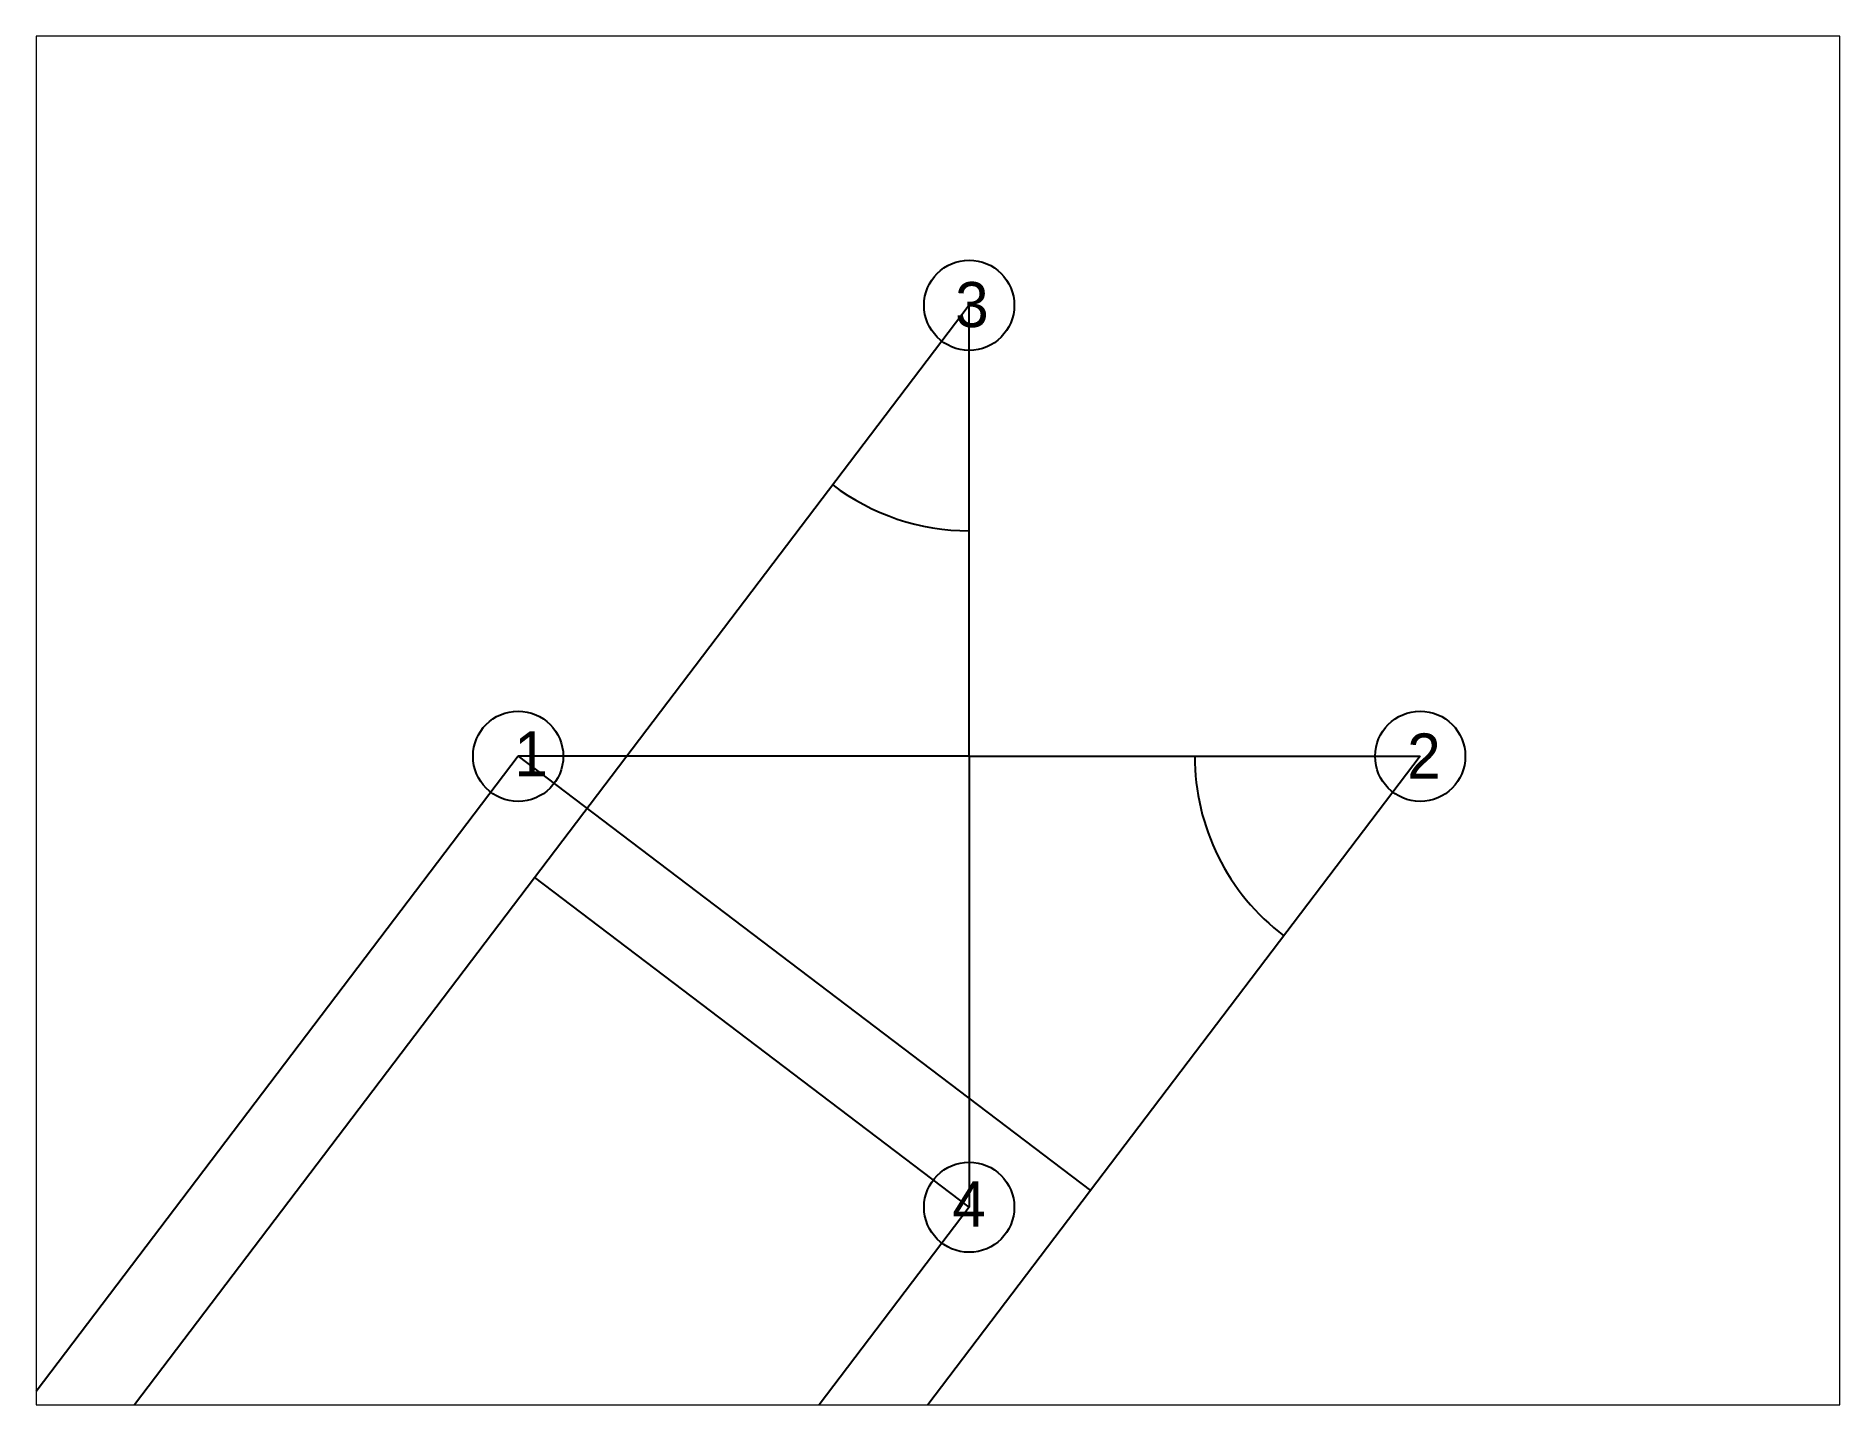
# Paper-space layout 'Layout3' of a CAD drawing. Header units: millimetres. Extents: x 26 to 235, y 20 to 179.
# The model-space entities are those that its viewports show. They can reach past a viewport. Long polylines and large blocks are cut down to what shows.
import ezdxf

# ---------------------------------------------------------------- set-up
doc = ezdxf.new("R2010")
doc.units = ezdxf.units.MM
doc.header["$LTSCALE"] = 1000
doc.layers.add('Rad3_x', color=30, linetype='Continuous')
doc.layers.add('Rad3_y', color=72, linetype='Continuous')

msp = doc.modelspace()

# ---------------------------------------------------------------- linework, layer by layer
for q in [(0, 2), (-2, 0), (2, 0), (0, -2)]:
    msp.add_line((0, 0), q)
for centre in [(0, 2), (-2, 0), (2, 0), (0, -2)]:
    msp.add_circle(centre, 0.2)
at = {"layer": 'Rad3_x'}
for p, q in [((-2, 0), (-4.4283, -3.1999)), ((-2, 0), (0.5383, -1.9262)), ((2, 0), (-1.89, -5.1261))]:
    msp.add_line(p, q, dxfattribs=at)
msp.add_arc((2, 0), 1, 180, 232.80637, dxfattribs=at)
at = {"layer": 'Rad3_y'}
for p, q in [((0, 2), (-4.1222, -3.4321)), ((0, -2), (-1.9262, -0.5383)), ((0, -2), (-2.196, -4.8938))]:
    msp.add_line(p, q, dxfattribs=at)
msp.add_arc((0, 2), 1, 232.80637, 270, dxfattribs=at)

# ---------------------------------------------------------------- texts
for s, p in [('3', (-0.0622, 1.9033)), ('1', (-2.017, -0.089)), ('2', (1.9422, -0.0988)), ('4', (-0.0747, -2.0857))]:
    msp.add_text(s, height=0.2).set_placement(p)

psp = doc.layouts.new('Layout3')

# ---------------------------------------------------------------- viewports
at = {"layer": '0', "view_target_point": (0.4418, 0.3169)}
psp.add_viewport(center=(130.71, 99.21), size=(209.13, 158.73), view_center_point=(-0.5799, -0.1581), view_height=6.070871, dxfattribs=at)

doc.saveas('drawing.dxf')
